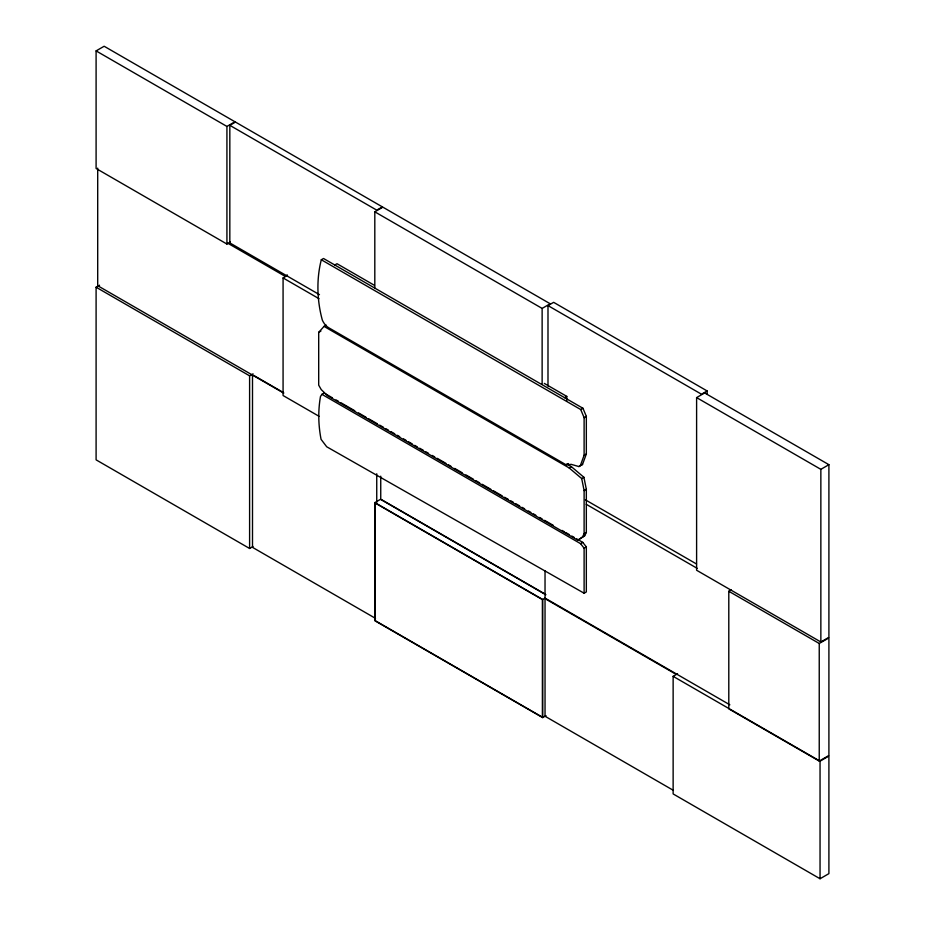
<?xml version="1.0" encoding="UTF-8"?>
<svg xmlns="http://www.w3.org/2000/svg" width="925" height="925" viewBox="0 0 925 925"><rect width="100%" height="100%" fill="white"/><g stroke="black" fill="none" stroke-linecap="round" stroke-linejoin="round"><path stroke-width="1.39" d="M321.31 259.763L580.738 409.555L584.114 417.649L584.114 455.25L580.333 465.691L578.888 466.558L571.234 464.362L566.181 464.847L328.71 327.751C325.82 326.016 323.715 323.207 322.351 320.166C317.021 300.787 316.292 279.281 321.31 259.763L323.519 258.491L582.958 408.272L586.334 416.377L586.334 453.978L582.542 464.408L581.108 465.275M577.824 540.235L582.484 537.02L584.114 533.713L584.114 490.597L581.709 478.572L569.129 467.911L324.028 326.398L318.697 332.353L318.697 385.147L321.218 389.575L327.612 395.773L577.824 540.235L584.692 535.737L586.334 532.43L586.334 489.325L583.918 477.3L571.338 466.639L566.828 464.026M324.132 393.056L321.923 394.328L320.489 396.49C317.992 410.631 318.304 425.095 321.067 439.34L326.71 446.775L584.114 593.214L586.334 591.942L586.334 546.906L582.762 542.374L576.703 538.87M96.096 50.898L104.143 46.25L234.985 121.788L226.926 126.436L96.096 50.898L96.096 168.489L226.926 244.038L230.383 242.038M229.828 125.326L235.47 122.065L382.383 206.888L376.741 210.148L229.828 125.326L229.828 242.917L319.472 294.67M253.045 546.478L249.6 548.479L96.096 459.852L96.096 287.201L99.542 285.212M374.81 211.825L382.869 207.165L550.19 303.77L542.131 308.418L374.81 211.825L374.81 287.825M287.155 275.026L285.016 276.263L227.573 243.102M319.009 416.273L283.073 395.53L283.073 277.939L287.513 275.384M334.792 265.001L337.001 263.718L374.475 285.351M324.028 326.398L326.236 325.126M318.697 332.353L320.906 331.069M96.096 287.201L249.6 375.828L253.045 373.839M547.993 386.164L547.993 305.597L553.636 302.336L707.139 390.963L707.139 393.842M546.051 715.661L542.663 717.615L374.868 620.733L374.868 502.587L380.51 499.327L545.819 594.775M564.574 397.669L566.782 396.386L566.782 400.722M580.738 409.555L582.958 408.272M584.114 417.649L586.334 416.377M566.181 464.847L568.389 463.575M584.114 455.25L586.334 453.978M569.129 467.911L571.338 466.639M707.139 390.963L701.497 394.223L547.993 305.597M696.606 397.6L704.665 392.952L828.904 464.685L828.904 637.337L820.857 641.985L696.606 570.251L696.606 397.6L820.857 469.345L828.904 464.685M578.888 466.558L582.542 464.408M581.709 478.572L583.918 477.3M584.114 490.597L586.334 489.325M584.114 533.713L586.334 532.43M582.484 537.02L584.692 535.737M321.923 394.328L580.553 543.646L582.762 542.374M584.114 593.214L584.114 548.19L586.334 546.906M374.868 502.587L542.663 599.469L544.918 598.163M728.796 591.26L819.238 643.476L828.904 637.892L828.904 755.482L819.238 761.067L728.796 708.851L728.796 591.26L731.212 589.861M673.134 676.337L820.047 761.159L828.904 756.037L828.904 873.628L820.047 878.75L673.134 793.928L673.134 676.337L677.562 673.782M544.305 383.413L566.782 396.386M283.073 277.939L319.009 298.683M585.433 499.858L696.502 563.984M586.242 504.298L697.381 568.459M325.322 393.738L332.422 397.842M336.041 399.924L338.538 401.369M341.036 402.814L354.772 410.746M358.518 412.908L366.011 417.233M368.508 418.678L377.25 423.719M379.747 425.165L383.493 427.327M385.991 428.772L388.488 430.206M390.986 431.651L394.732 433.813M397.23 435.259L399.727 436.704M403.473 438.866L405.971 440.3M408.468 441.745L412.215 443.908M414.712 445.353L417.21 446.798M419.707 448.232L423.453 450.394M425.951 451.839L428.448 453.285M432.206 455.447L434.704 456.892M437.201 458.326L445.942 463.379M448.44 464.824L450.938 466.258M454.684 468.42L462.176 472.744M465.922 474.918L473.415 479.243M475.913 480.676L479.659 482.838M482.156 484.284L490.897 489.337M493.395 490.77L502.136 495.823M504.634 497.268L508.38 499.431M510.877 500.864L513.375 502.31M515.873 503.755L519.619 505.917M522.116 507.363L524.614 508.796M528.36 510.958L530.857 512.404M533.355 513.849L535.852 515.283M539.599 517.457L542.096 518.89M544.594 520.336L553.335 525.377M562.076 530.43L564.574 531.875M565.788 532.569L569.43 534.673M571.847 536.072L574.275 537.471M253.739 375.423L283.559 392.639M283.767 393.137L97.703 285.709L97.703 168.119M545.565 594.347L380.742 499.188L380.742 476.167M729.848 704.804L545.033 598.105L545.033 570.852M675.874 674.198L545.033 598.66L545.033 716.251L673.377 790.355M375.504 618.374L252.502 547.357L252.502 374.706M580.553 543.646L584.114 548.19M820.857 469.345L820.857 641.985M820.047 761.159L820.047 878.75M819.238 643.476L819.238 761.067M542.663 599.469L542.663 717.615M542.131 308.418L542.131 384.43M376.741 473.785L376.741 502.553M249.6 375.828L249.6 548.479M226.926 126.436L226.926 244.038M542.42 599.608L375.111 503.003L375.111 620.594L542.42 717.199L542.42 599.608"/></g></svg>
